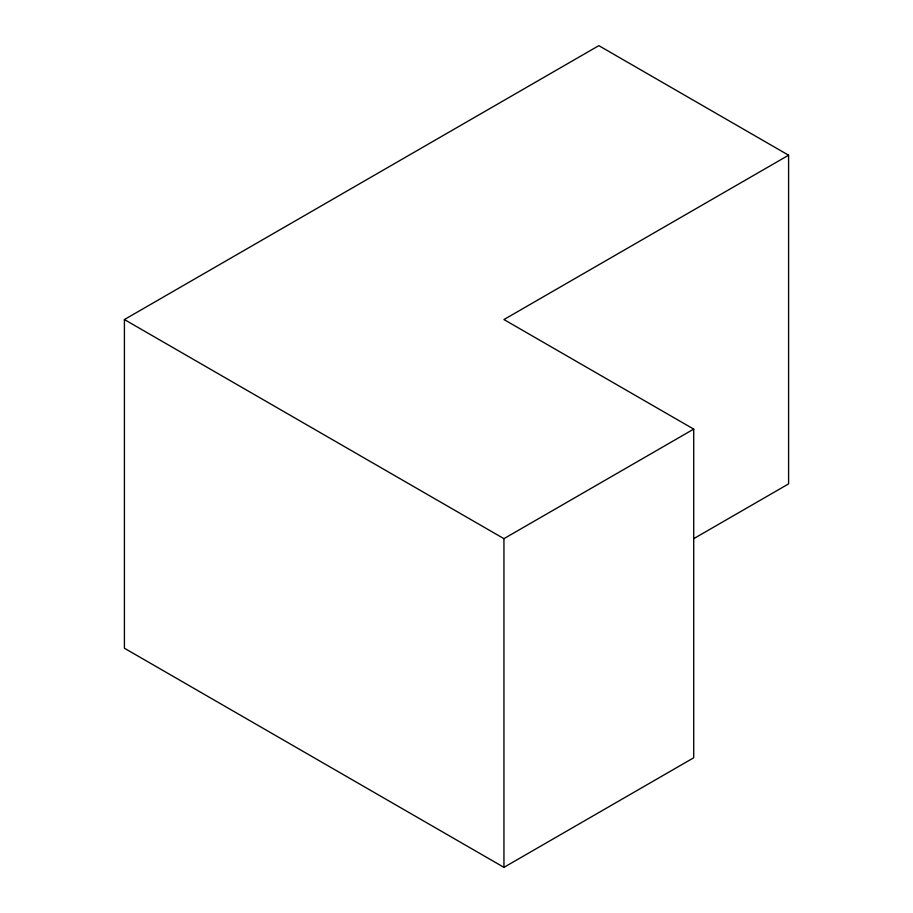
<?xml version="1.0" encoding="UTF-8"?>
<svg xmlns="http://www.w3.org/2000/svg" width="913" height="913" viewBox="0 0 913 913"><rect width="100%" height="100%" fill="white"/><g stroke="black" fill="none" stroke-linecap="round" stroke-linejoin="round"><path stroke-width="1.37" d="M788.592 155.21L503.942 319.55L693.709 429.11L693.709 757.79L503.942 867.35L124.408 648.23L124.408 319.55L598.825 45.65L788.592 155.21L788.592 483.89L693.709 538.67M124.408 319.55L503.942 538.67L693.709 429.11M503.942 538.67L503.942 867.35"/></g></svg>
